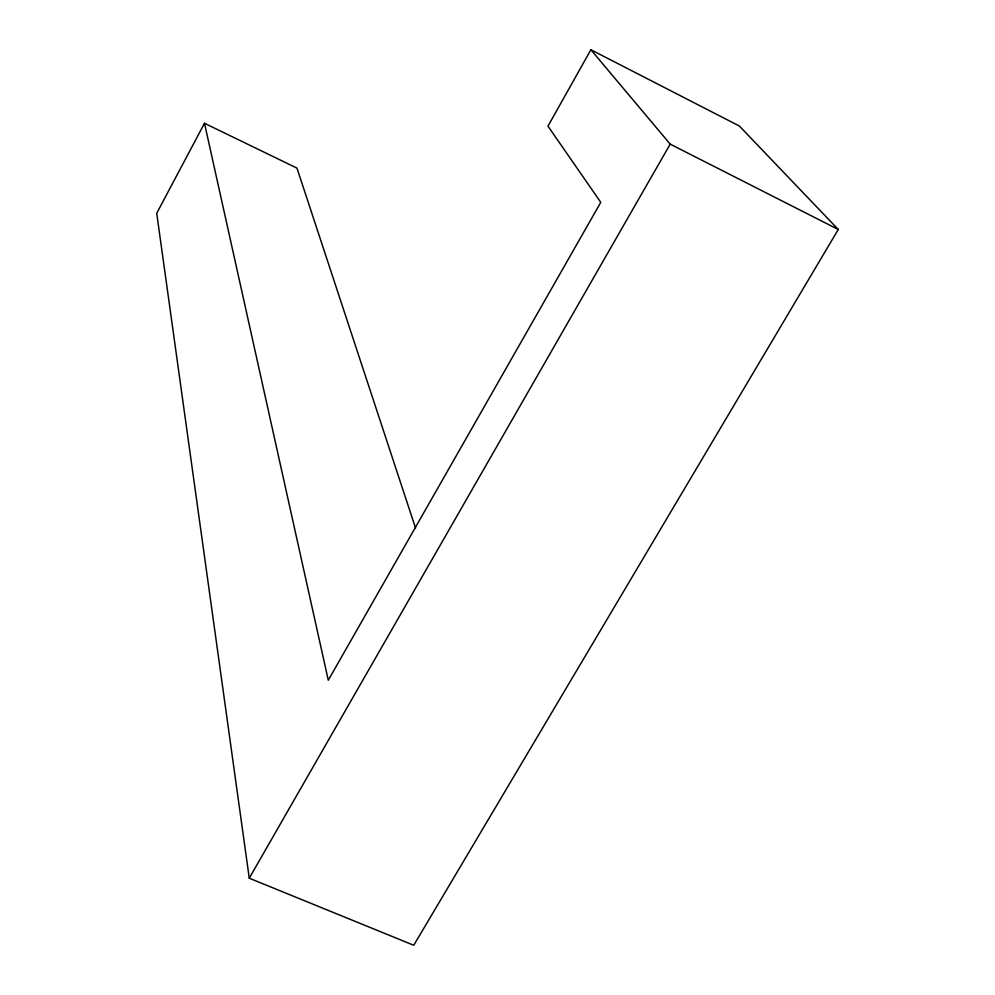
<?xml version="1.0" encoding="UTF-8"?>
<svg xmlns="http://www.w3.org/2000/svg" width="995" height="995" viewBox="0 0 995 995"><rect width="100%" height="100%" fill="white"/><g stroke="black" fill="none" stroke-linecap="round" stroke-linejoin="round"><path stroke-width="1.49" d="M204.485 123.268L156.725 213.278L249.26 878.212L413.746 945.25L838.275 229.484L739.335 126.004L590.881 49.75L547.971 126.154L600.769 202.321L328.288 680.232L204.485 123.268L296.97 168.118L415.562 528.134M249.26 878.212L670.195 144.138L590.881 49.75M670.195 144.138L838.275 229.484"/></g></svg>
